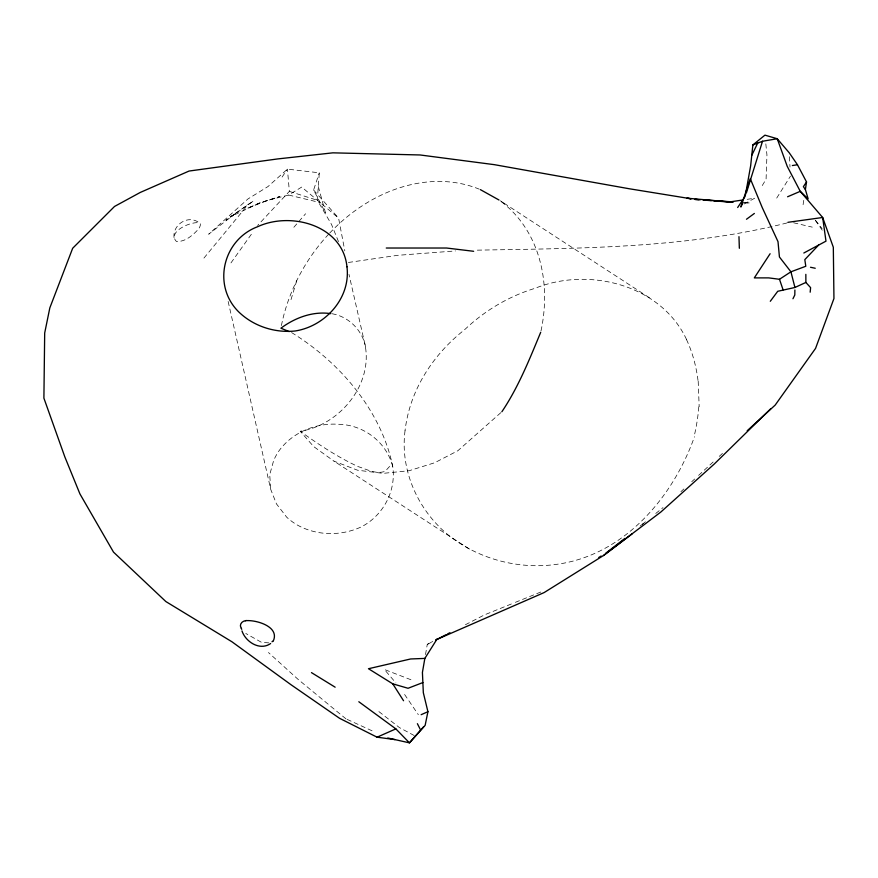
<?xml version="1.0" encoding="UTF-8"?>
<svg xmlns="http://www.w3.org/2000/svg" width="878" height="878" viewBox="0 0 878 878"><rect width="100%" height="100%" fill="white"/><g stroke="black" fill="none" stroke-linecap="round" stroke-linejoin="round"><path stroke-width="0.66" stroke-dasharray="4.39 3.29" d="M291.584 332.564C339.566 362.032 381.074 410.191 392.729 466.427C396.373 491.032 383.06 515.902 360.924 527.063C340.719 536.249 316.684 535.843 297.214 524.967A62.108 55.138 -3.3 0 1 286.711 517.219L276.482 503.917L270.742 489.43L227.6 299.058M174.009 237.587C172.681 225.262 186.542 215.362 197.451 221.607C202.05 222.485 200.36 226.711 198.428 229.147C192.897 235.216 185.17 242.054 176.401 241.472C166.985 231.671 191.602 220.905 199.558 222.891M405.043 430.67C399.907 470.246 417.95 510.283 448.57 535.24C478.85 559.363 519.161 569.833 557.354 564.236C624.192 554.874 672.976 497.464 694.476 436.695M338.502 241.626L331.456 224.307L317.309 200.261L319.296 172.812L287.435 169.136L267.988 186.553L247.958 198.944L208.679 234.206L236.105 212.97L226.041 220.268L253.577 200.886L230.387 216.778L259.087 203.191L279.884 196.507L259.087 203.191L247.047 208.415L267.636 200.371L288.653 195.048L301.703 187.069L338.579 218.095L344.813 250.867M803.085 204.706L804.05 198.384M425.501 654.593L427.268 644.408L432.7 641.445M540.98 330.973L541.561 328.295A154.649 123.019 -57 0 0 500.076 200.788M291.013 299.607L297.631 277.711M318.308 186.542L325.508 212.882L313.6 190.032L319.296 172.812M762.28 185.543L766.077 179.211L766.944 154.967L765.748 143.07M776.712 198.088L790.463 176.127M282.101 177.071L287.435 169.136L289.356 191.371L257.605 225.481M230.969 262.906L252.908 232.088M203.937 258.077L248.551 203.981M293.867 227.259L305.588 213.76M389.612 466.416L385.244 471.277C375.927 474.691 366.784 469.225 358.037 466.58C337.514 456.988 318.582 444.466 300.232 431.263C340.203 425.161 374.533 383.082 364.491 342.31L348.983 274.375M680.922 491.669L683.874 488.958M691.732 481.715L694.674 479.004M698.603 475.382L715.307 459.995M719.236 456.373L723.198 452.73M500.844 412.66L457.855 450.743L434.665 462.761L409.181 470.707L383.093 473.363L357.533 470.213L333.98 461.148L313.644 446.551L300.232 431.263M642.345 524.298L645.451 521.795M655.767 513.454L663 507.616M640.106 526.087L643.278 523.54M744.061 204.014L754.696 198.208L745.729 199.547M427.268 644.408L432.031 641.95M465.417 624.719L484.502 614.874L514.146 602.846M515.375 602.341L543.789 590.806M786.995 222.957C684.741 248.704 579.041 248.265 474.361 250.208M348.379 262.467L397.646 255.322L455.506 250.932M268.822 642.883L261.414 642.29L245.774 633.455M743.633 202.708L750.24 203.016L743.49 202.577M793.613 222.782L812.271 227.139M288.653 195.048L320.141 202.577M332.016 313.731C349.246 316.673 363.042 330.962 365.797 348.16M289.356 191.371L317.309 200.261M410.926 679.737L384.399 669.497L395.89 682.919M347.106 719.367L373.83 731.604M414.207 735.523L399.402 727.577L378.89 711.586M686.508 339.435C660.86 284.812 589.204 266.671 535.69 288.061L534.921 288.357C508.955 296.248 485.172 310.373 465.439 328.954L463.485 330.611C435.203 353.099 413.362 385.014 406.591 420.814A145.935 129.22 -19.1 0 0 405.043 430.67M469.39 549.09L333.98 461.148M500.317 200.799L506.694 204.936M504.06 203.224L651.695 299.244M345.943 718.841L298.268 679.539L268.448 652.53M313.6 190.032L338.579 218.095M815.497 220.279L822.104 228.587M815.278 220.356L822.84 231.002M404.593 694.476L418.334 714.692M392.729 466.427C386.496 442.117 363.657 424.787 338.71 424.293C316.256 422.702 293.142 431.954 279.5 450.129A62.02 54.974 -0.9 0 0 273.629 460.621L269.722 474.691L270.742 489.43M789.465 156.723L790.002 167.072M698.197 381.271L699.173 406.701M281.399 325.617A154.649 123.019 -57 0 1 328.767 234.075M329.678 233.098A154.649 123.019 -57 0 1 479.147 189.121M698.789 406.799A152.465 105.14 -62.9 0 1 694.059 436.695M686.453 339.479A152.026 107.884 -68.8 0 1 698.109 381.315"/><path stroke-width="1.32" d="M794.886 289.981L794.809 294.975L792.955 298.75M810.174 292.198L810.603 287.644L805.883 282.442L805.839 274.353M752.874 144.925L762.51 141.259L777.228 138.735L787.226 166.326L800.253 191.338L808.133 198.867L805.389 189.538L806.531 181.955L797.465 164.757L789.267 152.838L777.228 138.735L764.947 135.146L752.874 144.925L750.657 165.755L745.422 195.081M437.035 639.063L424.842 658.412L422.417 672.427L423.328 692.72L427.926 711.707L425.139 725.371L409.444 742.854L387.78 737.992M540.694 332.312C529.467 359.398 518.338 387.308 501.865 411.76M746.454 192.699L762.51 141.259M751.766 155.34L757.692 143.092M743.051 202.489L740.834 207.021L750.295 178.662L762.269 207.647L778.007 241.648L779.434 256.991L790.924 271.807L794.93 287.479L777.732 291.287L770.291 301.286M273.354 640.819C279.544 627.024 257.638 620.131 246.718 620.614M770.105 253.731L754.312 277.898L768.711 277.887L779.488 279.281L790.924 271.807L805.795 266.264L804.808 259.636L818.592 245.105M737.674 207.504L745.181 196.266M806.531 181.955L803.392 186.652L805.389 189.538M423.569 726.819L409.444 742.854L395.857 728.883L358.817 701.741M770.654 408.797L714.352 463.946L660.838 512.028L603.46 555.544L544.119 592.573L436.267 639.711M747.189 430.747L775.186 405.087L815.563 348.39L833.946 298.52L833.321 247.256L822.664 217.492L800.253 191.338L787.588 196.771M624.796 538.477L605.809 553.151M603.46 555.544L632.149 533.791M746.476 219.259L754.367 213.453M271.982 641.796L273.245 640.929M270.622 643.541C259.91 651.059 245.664 641.983 241.966 630.92M598.807 557.464L601.134 556.026M803.82 253.007L825.978 241.154L822.664 217.492L787.829 222.332M435.609 640.106L446.342 634.564M447.539 633.949L449.92 632.72M794.93 287.479L805.883 282.442M691.03 198.779L629.274 188.759L494.38 164.669L420.09 154.967L332.872 152.838L277.667 158.929L189.055 171.045L140.217 192.469L114.524 206.462L72.676 248.254L49.826 307.893L44.69 333.014L43.9 398.151L64.818 456.856L79.92 493.897L113.514 552.13L165.854 601.551L231.968 641.796L291.09 684.785L339.621 718.336L377.068 737.191L395.857 728.883M421.133 714.681L427.926 711.707M422.878 682.568L408.05 688.275L392.762 683.841L368.486 668.729L410.619 658.972L424.842 658.412M245.555 620.779C242.076 620.944 238.981 624.576 241.088 627.946M792.34 165.547L797.465 164.757M741.888 200.118L729.08 202.028L714.044 200.875M386.265 248.024L446.562 248.024L473.648 251.295M733.053 202.214L686.925 198.187L690.92 198.801M700.315 199.756L694.915 199.405L699.009 199.723M704.354 200.019L732.691 201.874M330.797 313.644C312.996 310.988 295.085 317.682 280.905 328.207L289.213 331.599M377.068 737.191L395.001 739.605M703.113 200.041L711.312 200.667M810.515 267.263L815.234 268.251M480.365 189.626L499 200.008M311.471 672.625L335.144 687.189M392.762 683.841L403.551 700.743M417.39 723.681L420.441 729.706M241.252 628.286L241.735 629.328M779.488 279.281L783.099 289.872M738.969 236.676L739.353 248.287M245.434 620.68A17.725 8.22 13.3 0 1 246.608 620.505M346.964 266.802C350.86 298.059 325.244 326.287 295.184 330.984C274.847 333.124 253.709 326.298 238.926 312.107C211.916 285.822 222.782 239.76 257.638 226.711C291.2 211.192 342.815 225.459 346.964 266.802"/></g></svg>
